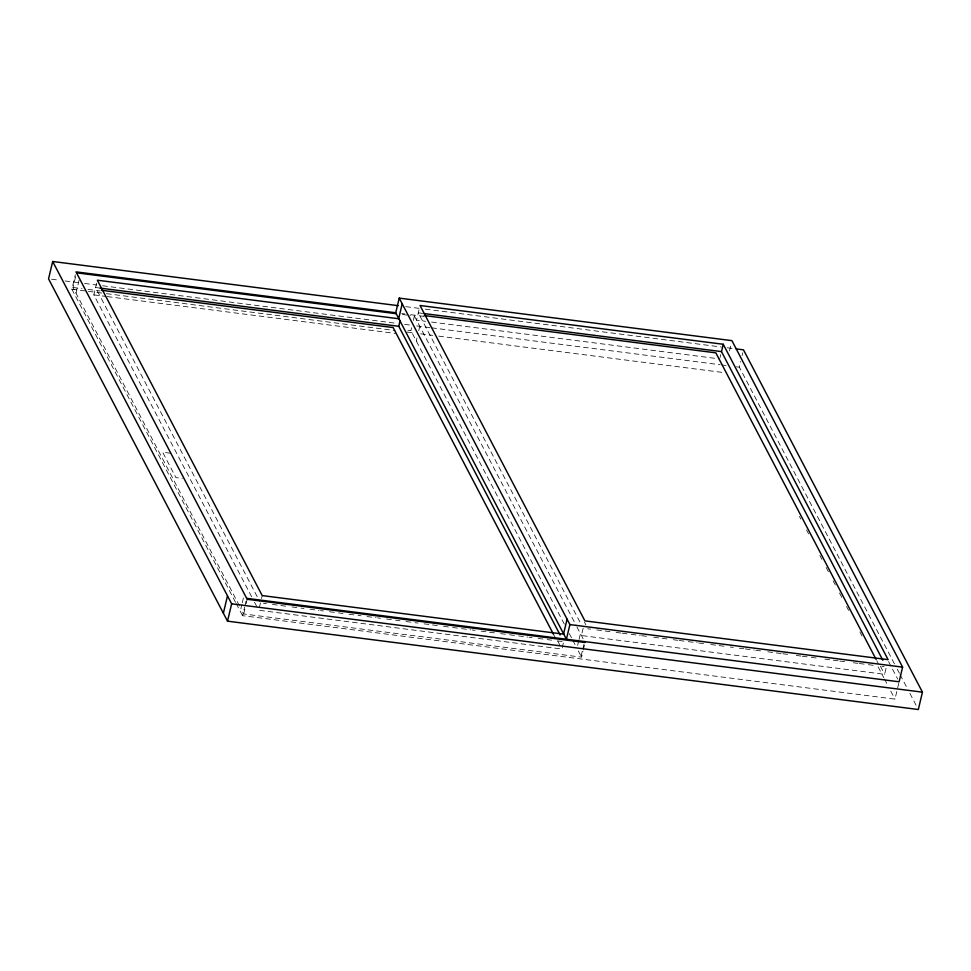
<?xml version="1.0" encoding="UTF-8"?>
<svg xmlns="http://www.w3.org/2000/svg" width="971" height="971" viewBox="0 0 971 971"><rect width="100%" height="100%" fill="white"/><g stroke="black" fill="none" stroke-linecap="round" stroke-linejoin="round"><path stroke-width="0.73" stroke-dasharray="4.86 3.64" d="M235.528 602.251L71.878 289.212L75.325 274.769M239.473 605.88L73.019 287.477L76.163 274.283M76.005 293.181L79.488 278.531M251.695 596.825L93.835 294.868L96.627 283.144M241.925 604.168L240.881 608.562L243.697 613.951L581.58 657.161L582.976 651.298M242.277 602.7L244.364 593.9M898.77 683.232L894.983 699.132L242.556 615.687L244.619 607.021M244.971 605.576L246.003 601.231M243.697 613.951L245.784 605.151M246.136 603.683L247.18 599.289M260.459 602.918L258.711 610.249L561.906 649.016L563.641 641.685M261.502 598.524L262.206 595.587M564.321 624.135L410.915 330.686L411.607 327.749M413.355 320.43L414.399 316.024L409.896 315.454M418.999 309.895L416.559 320.151L425.565 321.304M416.268 340.942L416.972 338.017M418.719 330.686L419.763 326.292M577.648 645.363L578.692 640.957M579.044 639.501L580.44 633.638M583.17 628.201L581.435 635.532L884.617 674.311L886.365 666.98L881.862 666.397M581.095 656.214L583.887 644.489M583.328 649.83L584.724 643.967M720.094 357.462L720.785 354.524M729.488 350.907L730.884 345.045M894.461 663.861L739.356 367.184L740.739 361.406M742.111 355.617L742.803 352.728M405.769 306.654L419.29 308.377M425.298 309.142L721.295 346.999M727.255 347.764L734.634 348.71M422.798 313.402L418.295 312.82L581.071 624.183M401.727 313.524L404.725 313.912M410.721 314.677L424.206 316.4M402.382 314.495L408.39 315.259M431.561 322.069L719.742 358.93M51.56 279.223L59.073 280.182M65.081 280.959L78.602 282.682M84.611 283.447L96.627 284.989M102.635 285.753L397.127 323.416M404.64 324.375L410.648 325.151M416.668 325.916L430.189 327.64M431.694 327.834L720.166 364.732M721.647 364.914L726.077 365.484M736.406 366.807L739.356 367.184M100.086 288.108L95.583 287.537L259.755 601.571M73.019 287.477L82.025 288.63M88.033 289.394L100.049 290.936M407.905 330.298L410.915 330.686M71.878 289.212L86.917 291.142M88.422 291.336L104.953 293.448M106.458 293.643L395.088 330.553M407.116 332.094L414.629 333.053M420.649 333.818L432.678 335.359M438.686 336.124L724.317 372.658M93.835 294.868L105.839 296.398M107.344 296.592L395.525 333.441M170.338 453.202L162.655 452.231L175.909 477.586L182.305 478.4M587.673 628.783L590.684 629.159M596.68 629.936L610.189 631.66M616.197 632.424L620.7 633.007M622.205 633.189L629.706 634.16M631.211 634.342L640.217 635.495M641.71 635.689L647.718 636.454M653.726 637.231L667.223 638.954M673.231 639.719L677.734 640.302M679.239 640.484L686.74 641.443M688.245 641.637L697.251 642.79M698.744 642.984L704.752 643.749M710.76 644.526L724.269 646.249M730.265 647.014L733.275 647.402M739.271 648.167L743.774 648.737M745.279 648.931L754.285 650.085M755.778 650.279L761.786 651.043M767.794 651.808L781.303 653.544M782.796 653.738L790.309 654.697M796.305 655.461L800.808 656.032M802.313 656.226L809.814 657.185M811.319 657.379L818.82 658.338M824.828 659.103L838.337 660.838M839.83 661.033L847.343 661.991M853.339 662.756L857.842 663.327M859.347 663.521L866.848 664.48M868.353 664.674L875.854 665.633M263.457 603.307L266.467 603.683M272.463 604.448L285.972 606.183M291.98 606.948L299.481 607.907M300.986 608.101L303.984 608.489M309.992 609.254L318.998 610.407M320.491 610.589L323.501 610.977M329.497 611.742L337.01 612.701M338.503 612.895L343.006 613.478M349.014 614.242L356.515 615.201M358.02 615.396L361.018 615.772M367.026 616.549L376.032 617.702M377.537 617.884L380.535 618.272M386.543 619.037L394.044 619.996M395.537 620.19L400.04 620.772M406.048 621.537L413.549 622.496M415.054 622.69L418.052 623.066M424.06 623.843L437.569 625.567M443.577 626.331L451.078 627.29M452.583 627.484L460.084 628.443M461.589 628.638L470.595 629.791M472.088 629.985L475.086 630.361M481.094 631.138L494.603 632.861M500.611 633.626L508.112 634.585M509.617 634.779L517.118 635.738M518.623 635.932L527.629 637.085M529.122 637.279L532.132 637.656M538.128 638.433L545.641 639.391M547.134 639.573L551.637 640.156M557.645 640.921L562.148 641.503M897.265 669.237L899.377 673.255M900.068 674.602L907.096 688.026M909.9 693.391L916.915 706.815M888.586 661.627L897.714 679.093M880.406 666.252L884.617 674.311M876.849 660.802L878.245 663.472M799.461 516.414L800.869 519.097M806.488 529.85L808.6 533.88M819.84 555.376L821.939 559.405M826.151 567.465L828.967 572.841M833.179 580.901L835.291 584.93M839.502 592.99L842.306 598.367M846.53 606.426L848.63 610.456M859.869 631.951L861.981 635.981M878.136 666.883L883.756 677.637M884.447 678.972L887.967 685.696M890.771 691.061L894.983 699.132M584.469 622.156L585.877 624.838M414.399 316.024L576.228 625.579M576.932 626.926L583.887 640.241M569.237 633.529L572.04 638.894M572.744 640.241L575.548 645.606M578.328 650.934L581.58 657.161M557.694 640.969L560.498 646.334M553.434 634.172L555.533 638.19M254.499 602.19L257.315 607.555M236.232 603.598L242.556 615.687"/><path stroke-width="1.46" d="M398.256 305.683L52.677 261.49L48.55 278.835L227.517 621.161L918.323 709.51L922.45 692.165L743.483 349.839L736.103 348.892M223.366 613.235L227.493 595.891M227.517 621.161L231.644 603.816L52.677 261.49M399.227 298.109L569.904 624.584L566.409 639.234L395.731 312.759L399.227 298.109L731.928 340.651L902.605 667.126L899.122 681.788L246.683 598.342M398.717 318.464L402.212 303.814M560.133 634.985L398.765 326.317L400.161 320.454M563.593 633.845L567.088 619.195M882.857 660.268L721.489 351.599L723.237 344.268L420.042 305.501L584.918 620.882L888.113 659.649L723.237 344.268M424.303 313.597L721.489 351.599M424.181 315.551L715.858 352.849L876.145 659.467M395.731 312.759L76.017 271.868L247.18 599.289L585.076 642.499L584.578 641.552M76.503 272.815L396.374 313.73M399.02 318.791L97.331 280.206L262.206 595.587L563.896 634.172M100.086 288.108L398.765 326.317M101.469 290.268L393.134 327.567L553.434 634.172M569.904 624.584L902.605 667.126M231.644 603.816L922.45 692.165"/></g></svg>
